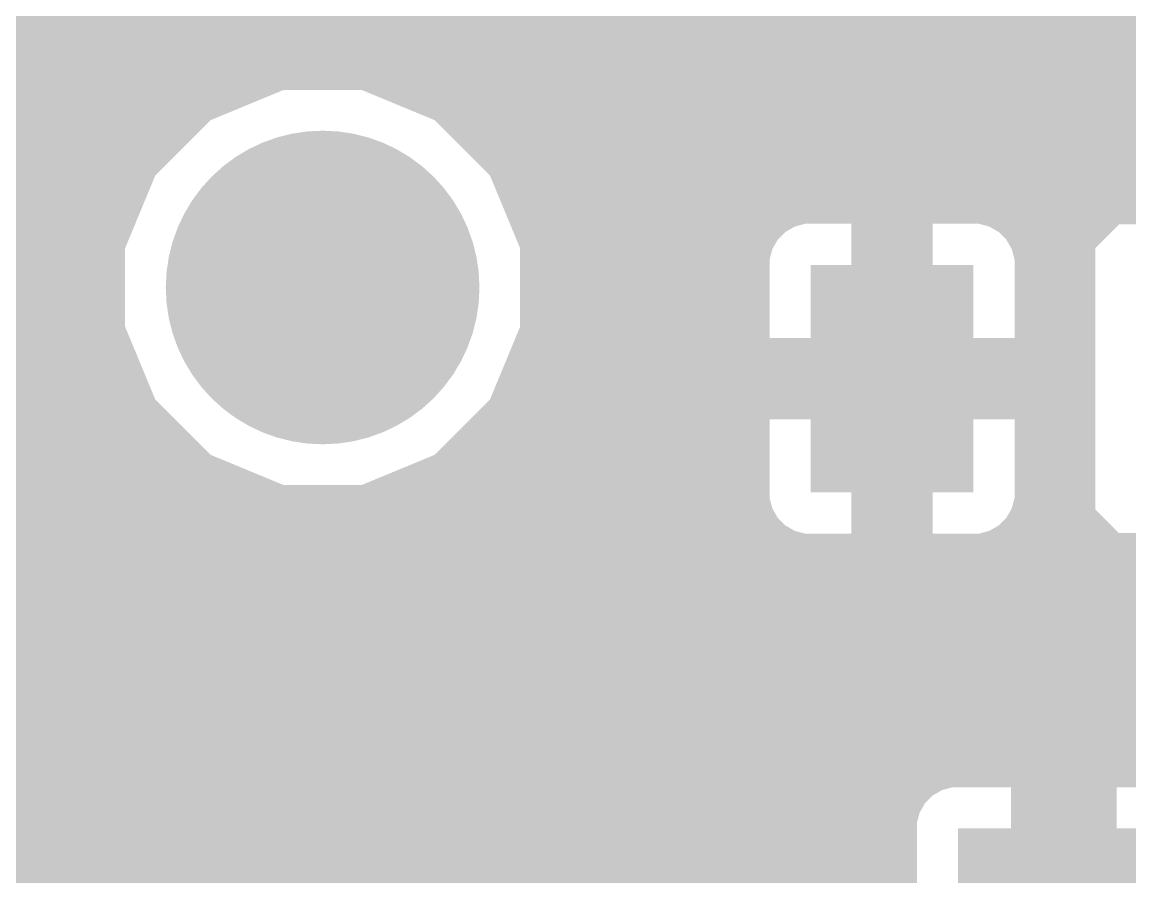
# Model space of a CAD drawing. Extents: x -40.6 to 40.6, y -25.6 to 25.6.
# Drawn here: x -32.53 to -25.71, y -17.72 to -12.46 of the extents above; entities that cross this region are included whole.
import ezdxf

# ---------------------------------------------------------------- set-up
doc = ezdxf.new("R2010")
doc.units = 0
doc.layers.add('16', color=175, linetype='CONTINUOUS')
doc.layers.add('18', color=82, linetype='CONTINUOUS')

# ---------------------------------------------------------------- blocks, each defined once
blk = doc.blocks.new('RECT')
blk.add_solid([(-0.5, -0.5), (0.5, -0.5), (-0.5, 0.5), (0.5, 0.5)])
blk = doc.blocks.new('ROUNDV')
at = {"const_width": 0.5}
blk.add_lwpolyline([(0, -0.25, 1), (0, 0.25, 1), (0, -0.25)], format="xyb", dxfattribs=at)

msp = doc.modelspace()

# ---------------------------------------------------------------- linework, layer by layer
at = {"layer": '16', "const_width": 0.4064}
for points in [[(-40.3519, -12.5984), (-24.258, -12.5984)], [(-30.9623, -12.6786), (-31.4837, -12.8945)], [(-30.3981, -12.6786), (-30.9623, -12.6786)], [(-29.8767, -12.8945), (-30.3981, -12.6786)], [(-31.4837, -12.8945), (-31.8827, -13.2935)], [(-29.4777, -13.2935), (-29.8767, -12.8945)], [(-40.3519, -13.0048), (-31.5939, -13.0048)], [(-29.7665, -13.0048), (-23.8516, -13.0048)], [(-31.8827, -13.2935), (-32.0986, -13.8149)], [(-29.2618, -13.8149), (-29.4777, -13.2935)], [(-40.3519, -13.4112), (-31.9314, -13.4112)], [(-29.429, -13.4112), (-24.1676, -13.4112)], [(-27.8525, -13.5326), (-27.9567, -13.5927)], [(-27.7362, -13.5014), (-27.8525, -13.5326)], [(-27.2228, -13.5014), (-27.7362, -13.5014)], [(-27.2228, -14.6118), (-27.2228, -13.5014)], [(-27.1292, -13.5014), (-27.1292, -14.6118)], [(-26.6158, -13.5014), (-27.1292, -13.5014)], [(-26.4995, -13.5326), (-26.6158, -13.5014)], [(-26.3953, -13.5927), (-26.4995, -13.5326)], [(-25.8637, -13.5054), (-26.1292, -13.7709)], [(-24.4883, -13.5054), (-25.8637, -13.5054)], [(-27.9567, -13.5927), (-28.0419, -13.6779)], [(-26.3101, -13.6779), (-26.3953, -13.5927)], [(-28.0419, -13.6779), (-28.102, -13.7821)], [(-26.25, -13.7821), (-26.3101, -13.6779)], [(-40.3519, -13.8176), (-32.0986, -13.8176)], [(-32.0986, -13.8149), (-32.0986, -14.3791)], [(-29.2618, -14.3791), (-29.2618, -13.8149)], [(-29.2618, -13.8176), (-28.1115, -13.8176)], [(-28.102, -13.7821), (-28.1332, -13.8984)], [(-27.2228, -13.8176), (-27.1292, -13.8176)], [(-26.2188, -13.8984), (-26.25, -13.7821)], [(-26.2405, -13.8176), (-26.1292, -13.8176)], [(-26.1292, -13.7709), (-26.1292, -15.5463)], [(-28.1332, -13.8984), (-28.1332, -14.6118)], [(-26.2188, -14.6118), (-26.2188, -13.8984)], [(-40.3519, -14.224), (-32.0986, -14.224)], [(-29.2618, -14.224), (-28.1332, -14.224)], [(-27.2228, -14.224), (-27.1292, -14.224)], [(-26.2188, -14.224), (-26.1292, -14.224)], [(-32.0986, -14.3791), (-31.8827, -14.9005)], [(-29.4777, -14.9005), (-29.2618, -14.3791)], [(-40.3519, -14.6304), (-31.9945, -14.6304)], [(-29.3659, -14.6304), (-27.2228, -14.6304)], [(-28.1332, -14.6118), (-27.2228, -14.6118)], [(-27.1292, -14.6118), (-27.2228, -14.6118)], [(-27.2228, -14.6118), (-27.2228, -14.7054)], [(-27.1292, -14.7054), (-27.1292, -14.6118)], [(-27.1292, -14.6118), (-26.2188, -14.6118)], [(-27.1292, -14.6304), (-26.1292, -14.6304)], [(-27.2228, -14.7054), (-28.1332, -14.7054)], [(-28.1332, -14.7054), (-28.1332, -15.4188)], [(-27.2228, -15.8158), (-27.2228, -14.7054)], [(-27.2228, -14.7054), (-27.1292, -14.7054)], [(-27.1292, -14.7054), (-27.1292, -15.8158)], [(-26.2188, -14.7054), (-27.1292, -14.7054)], [(-26.2188, -15.4188), (-26.2188, -14.7054)], [(-31.8827, -14.9005), (-31.4837, -15.2995)], [(-29.8767, -15.2995), (-29.4777, -14.9005)], [(-40.3519, -15.0368), (-31.7463, -15.0368)], [(-29.6141, -15.0368), (-28.1332, -15.0368)], [(-27.2228, -15.0368), (-27.1292, -15.0368)], [(-26.2188, -15.0368), (-26.1292, -15.0368)], [(-31.4837, -15.2995), (-30.9623, -15.5154)], [(-30.3981, -15.5154), (-29.8767, -15.2995)], [(-40.3519, -15.4432), (-31.1366, -15.4432)], [(-30.2238, -15.4432), (-28.1267, -15.4432)], [(-28.1332, -15.4188), (-28.102, -15.5351)], [(-27.2228, -15.4432), (-27.1292, -15.4432)], [(-26.25, -15.5351), (-26.2188, -15.4188)], [(-26.2253, -15.4432), (-26.1292, -15.4432)], [(-30.9623, -15.5154), (-30.3981, -15.5154)], [(-28.102, -15.5351), (-28.0419, -15.6393)], [(-26.3101, -15.6393), (-26.25, -15.5351)], [(-26.1292, -15.5463), (-25.8637, -15.8118)], [(-28.0419, -15.6393), (-27.9567, -15.7245)], [(-26.3953, -15.7245), (-26.3101, -15.6393)], [(-27.9567, -15.7245), (-27.8525, -15.7846)], [(-26.4995, -15.7846), (-26.3953, -15.7245)], [(-27.8525, -15.7846), (-27.7362, -15.8158)], [(-26.6158, -15.8158), (-26.4995, -15.7846)], [(-25.8637, -15.8118), (-24.4883, -15.8118)], [(-40.3519, -15.8496), (-23.2882, -15.8496)], [(-27.7362, -15.8158), (-27.2228, -15.8158)], [(-27.1292, -15.8158), (-26.6158, -15.8158)], [(-40.3519, -16.256), (-23.2882, -16.256)], [(-40.3519, -16.6624), (-23.2882, -16.6624)], [(-26.8296, -16.9696), (-26.9459, -17.0008)], [(-26.2412, -16.9696), (-26.8296, -16.9696)], [(-26.2412, -18.055), (-26.2412, -16.9696)], [(-25.4092, -16.9696), (-25.9976, -16.9696)], [(-25.9976, -16.9696), (-25.9976, -18.055)], [(-26.9459, -17.0008), (-27.0501, -17.0609)], [(-40.3519, -17.0688), (-27.058, -17.0688)], [(-27.0501, -17.0609), (-27.1353, -17.1461)], [(-26.2412, -17.0688), (-25.9976, -17.0688)], [(-27.1353, -17.1461), (-27.1954, -17.2503)], [(-27.1954, -17.2503), (-27.2266, -17.3666)], [(-27.2266, -17.3666), (-27.2266, -18.055)], [(-40.3519, -17.4752), (-27.2266, -17.4752)], [(-26.2412, -17.4752), (-25.9976, -17.4752)], [(-40.3519, -17.8816), (-27.2266, -17.8816)], [(-26.2412, -17.8816), (-25.9976, -17.8816)]]:
    msp.add_lwpolyline(points, dxfattribs=at)
at = {"layer": '16', "const_width": 0.2032}
for points in [[(-30.9623, -12.577, 1), (-30.9623, -12.7802)], [(-30.9235, -12.7725, 1), (-31.0012, -12.5847)], [(-30.3592, -12.5847, 1), (-30.4369, -12.7725)], [(-30.3981, -12.7802, 1), (-30.3981, -12.577)], [(-31.5225, -12.8007, 1), (-31.4448, -12.9884)], [(-31.4118, -12.9664, 1), (-31.5555, -12.8227)], [(-29.8049, -12.8227, 1), (-29.9486, -12.9664)], [(-29.9156, -12.9884, 1), (-29.8379, -12.8007)], [(-31.5939, -13.1064, 1), (-31.5939, -12.9032)], [(-29.7665, -12.9032, 1), (-29.7665, -13.1064)], [(-31.9545, -13.2217, 1), (-31.8108, -13.3654)], [(-31.7888, -13.3324, 1), (-31.9765, -13.2547)], [(-29.3839, -13.2547, 1), (-29.5716, -13.3324)], [(-29.5496, -13.3654, 1), (-29.4059, -13.2217)], [(-31.9314, -13.5128, 1), (-31.9314, -13.3096)], [(-29.429, -13.3096, 1), (-29.429, -13.5128)], [(-27.8788, -13.4344, 1), (-27.8262, -13.6307)], [(-27.8017, -13.6205, 1), (-27.9033, -13.4446)], [(-27.7362, -13.3998, 1), (-27.7362, -13.603)], [(-27.7099, -13.5995, 1), (-27.7625, -13.4033)], [(-27.1212, -13.5014, 1), (-27.3244, -13.5014)], [(-27.0276, -13.5014, 1), (-27.2308, -13.5014)], [(-27.1292, -13.3998, 1), (-27.1292, -13.603)], [(-27.2228, -13.603, 1), (-27.2228, -13.3998)], [(-26.5895, -13.4033, 1), (-26.6421, -13.5995)], [(-26.6158, -13.603, 1), (-26.6158, -13.3998)], [(-26.4487, -13.4446, 1), (-26.5503, -13.6205)], [(-26.5258, -13.6307, 1), (-26.4732, -13.4344)], [(-25.8637, -13.4038, 1), (-25.8637, -13.607)], [(-25.7919, -13.5772, 1), (-25.9356, -13.4336)], [(-28.0075, -13.5048, 1), (-27.9059, -13.6807)], [(-27.8849, -13.6646, 1), (-28.0286, -13.5209)], [(-26.3234, -13.5209, 1), (-26.4671, -13.6646)], [(-26.4461, -13.6807, 1), (-26.3445, -13.5048)], [(-27.9539, -13.7287, 1), (-28.1298, -13.6271)], [(-26.2222, -13.6271, 1), (-26.3981, -13.7287)], [(-28.1137, -13.606, 1), (-27.97, -13.7497)], [(-26.382, -13.7497, 1), (-26.2383, -13.606)], [(-31.997, -13.8149, 1), (-32.2002, -13.8149)], [(-32.0986, -13.9192, 1), (-32.0986, -13.716)], [(-29.1602, -13.8149, 1), (-29.3634, -13.8149)], [(-29.2618, -13.716, 1), (-29.2618, -13.9192)], [(-28.19, -13.7313, 1), (-28.0141, -13.8329)], [(-28.0039, -13.8084, 1), (-28.2002, -13.7558)], [(-28.1115, -13.9192, 1), (-28.1115, -13.716)], [(-27.2228, -13.716, 1), (-27.2228, -13.9192)], [(-27.1292, -13.9192, 1), (-27.1292, -13.716)], [(-26.1518, -13.7558, 1), (-26.3481, -13.8084)], [(-26.2405, -13.716, 1), (-26.2405, -13.9192)], [(-26.3379, -13.8329, 1), (-26.162, -13.7313)], [(-26.0276, -13.7709, 1), (-26.2308, -13.7709)], [(-26.201, -13.699, 1), (-26.0574, -13.8427)], [(-26.1292, -13.9192, 1), (-26.1292, -13.716)], [(-32.1925, -13.776, 1), (-32.0047, -13.8537)], [(-29.3557, -13.8537, 1), (-29.1679, -13.776)], [(-28.0316, -13.8984, 1), (-28.2348, -13.8984)], [(-26.1172, -13.8984, 1), (-26.3204, -13.8984)], [(-28.2313, -13.8721, 1), (-28.0351, -13.9247)], [(-26.3169, -13.9247, 1), (-26.1207, -13.8721)], [(-32.0986, -14.3256, 1), (-32.0986, -14.1224)], [(-29.2618, -14.1224, 1), (-29.2618, -14.3256)], [(-28.1332, -14.3256, 1), (-28.1332, -14.1224)], [(-27.2228, -14.1224, 1), (-27.2228, -14.3256)], [(-27.1292, -14.3256, 1), (-27.1292, -14.1224)], [(-26.2188, -14.1224, 1), (-26.2188, -14.3256)], [(-26.1292, -14.3256, 1), (-26.1292, -14.1224)], [(-32.0047, -14.3403, 1), (-32.1925, -14.418)], [(-29.1679, -14.418, 1), (-29.3557, -14.3403)], [(-32.2002, -14.3791, 1), (-31.997, -14.3791)], [(-29.3634, -14.3791, 1), (-29.1602, -14.3791)], [(-31.9945, -14.732, 1), (-31.9945, -14.5288)], [(-29.3659, -14.5288, 1), (-29.3659, -14.732)], [(-28.1332, -14.5102, 1), (-28.1332, -14.7134)], [(-27.2228, -14.5102, 1), (-27.2228, -14.7134)], [(-27.1212, -14.6118, 1), (-27.3244, -14.6118)], [(-27.0276, -14.6118, 1), (-27.2308, -14.6118)], [(-27.1292, -14.5102, 1), (-27.1292, -14.7134)], [(-27.1292, -14.5288, 1), (-27.1292, -14.732)], [(-27.2228, -14.7134, 1), (-27.2228, -14.5102)], [(-27.2228, -14.732, 1), (-27.2228, -14.5288)], [(-27.1292, -14.7134, 1), (-27.1292, -14.5102)], [(-26.2188, -14.7134, 1), (-26.2188, -14.5102)], [(-26.1292, -14.732, 1), (-26.1292, -14.5288)], [(-28.1332, -14.6038, 1), (-28.1332, -14.807)], [(-28.0316, -14.7054, 1), (-28.2348, -14.7054)], [(-28.2348, -14.6118, 1), (-28.0316, -14.6118)], [(-27.1212, -14.7054, 1), (-27.3244, -14.7054)], [(-27.2228, -14.6038, 1), (-27.2228, -14.807)], [(-27.3244, -14.6118, 1), (-27.1212, -14.6118)], [(-27.0276, -14.7054, 1), (-27.2308, -14.7054)], [(-27.1292, -14.6038, 1), (-27.1292, -14.807)], [(-27.2308, -14.6118, 1), (-27.0276, -14.6118)], [(-27.2228, -14.807, 1), (-27.2228, -14.6038)], [(-27.1292, -14.807, 1), (-27.1292, -14.6038)], [(-26.1172, -14.7054, 1), (-26.3204, -14.7054)], [(-26.3204, -14.6118, 1), (-26.1172, -14.6118)], [(-26.2188, -14.807, 1), (-26.2188, -14.6038)], [(-27.3244, -14.7054, 1), (-27.1212, -14.7054)], [(-27.2308, -14.7054, 1), (-27.0276, -14.7054)], [(-31.8108, -14.8286, 1), (-31.9545, -14.9723)], [(-29.4059, -14.9723, 1), (-29.5496, -14.8286)], [(-31.9765, -14.9393, 1), (-31.7888, -14.8616)], [(-29.5716, -14.8616, 1), (-29.3839, -14.9393)], [(-31.7463, -15.1384, 1), (-31.7463, -14.9352)], [(-29.6141, -14.9352, 1), (-29.6141, -15.1384)], [(-28.1332, -15.1384, 1), (-28.1332, -14.9352)], [(-27.2228, -14.9352, 1), (-27.2228, -15.1384)], [(-27.1292, -15.1384, 1), (-27.1292, -14.9352)], [(-26.2188, -14.9352, 1), (-26.2188, -15.1384)], [(-26.1292, -15.1384, 1), (-26.1292, -14.9352)], [(-31.4448, -15.2056, 1), (-31.5225, -15.3933)], [(-31.5555, -15.3713, 1), (-31.4118, -15.2276)], [(-29.9486, -15.2276, 1), (-29.8049, -15.3713)], [(-29.8379, -15.3933, 1), (-29.9156, -15.2056)], [(-31.1366, -15.5448, 1), (-31.1366, -15.3416)], [(-30.2238, -15.3416, 1), (-30.2238, -15.5448)], [(-28.0351, -15.3925, 1), (-28.2313, -15.4451)], [(-28.1267, -15.5448, 1), (-28.1267, -15.3416)], [(-27.2228, -15.3416, 1), (-27.2228, -15.5448)], [(-27.1292, -15.5448, 1), (-27.1292, -15.3416)], [(-26.2253, -15.3416, 1), (-26.2253, -15.5448)], [(-26.1207, -15.4451, 1), (-26.3169, -15.3925)], [(-26.1292, -15.5448, 1), (-26.1292, -15.3416)], [(-30.9623, -15.4138, 1), (-30.9623, -15.617)], [(-31.0012, -15.6093, 1), (-30.9235, -15.4215)], [(-30.4369, -15.4215, 1), (-30.3592, -15.6093)], [(-30.3981, -15.617, 1), (-30.3981, -15.4138)], [(-28.2348, -15.4188, 1), (-28.0316, -15.4188)], [(-28.0141, -15.4843, 1), (-28.19, -15.5859)], [(-26.162, -15.5859, 1), (-26.3379, -15.4843)], [(-26.3204, -15.4188, 1), (-26.1172, -15.4188)], [(-26.0574, -15.4745, 1), (-26.201, -15.6182)], [(-28.2002, -15.5614, 1), (-28.0039, -15.5088)], [(-27.97, -15.5675, 1), (-28.1137, -15.7112)], [(-26.2383, -15.7112, 1), (-26.382, -15.5675)], [(-26.3481, -15.5088, 1), (-26.1518, -15.5614)], [(-26.2308, -15.5463, 1), (-26.0276, -15.5463)], [(-28.1298, -15.6901, 1), (-27.9539, -15.5885)], [(-27.9059, -15.6365, 1), (-28.0075, -15.8124)], [(-26.3445, -15.8124, 1), (-26.4461, -15.6365)], [(-26.3981, -15.5885, 1), (-26.2222, -15.6901)], [(-28.0286, -15.7963, 1), (-27.8849, -15.6526)], [(-27.8262, -15.6865, 1), (-27.8788, -15.8828)], [(-27.9033, -15.8726, 1), (-27.8017, -15.6967)], [(-26.5503, -15.6967, 1), (-26.4487, -15.8726)], [(-26.4732, -15.8828, 1), (-26.5258, -15.6865)], [(-26.4671, -15.6526, 1), (-26.3234, -15.7963)], [(-25.8637, -15.7102, 1), (-25.8637, -15.9134)], [(-27.7362, -15.7142, 1), (-27.7362, -15.9174)], [(-27.7625, -15.9139, 1), (-27.7099, -15.7177)], [(-27.1292, -15.7142, 1), (-27.1292, -15.9174)], [(-27.2228, -15.9174, 1), (-27.2228, -15.7142)], [(-26.6421, -15.7177, 1), (-26.5895, -15.9139)], [(-26.6158, -15.9174, 1), (-26.6158, -15.7142)], [(-25.9356, -15.8836, 1), (-25.7919, -15.74)], [(-27.3244, -15.8158, 1), (-27.1212, -15.8158)], [(-27.2308, -15.8158, 1), (-27.0276, -15.8158)], [(-26.8296, -16.868, 1), (-26.8296, -17.0712)], [(-26.8033, -17.0677, 1), (-26.8559, -16.8715)], [(-26.1396, -16.9696, 1), (-26.3428, -16.9696)], [(-26.2412, -17.0712, 1), (-26.2412, -16.868)], [(-25.9976, -16.868, 1), (-25.9976, -17.0712)], [(-25.896, -16.9696, 1), (-26.0992, -16.9696)], [(-26.9722, -16.9026, 1), (-26.9196, -17.0989)], [(-26.8951, -17.0887, 1), (-26.9967, -16.9128)], [(-27.1009, -16.973, 1), (-26.9993, -17.1489)], [(-26.9783, -17.1328, 1), (-27.122, -16.9891)], [(-27.058, -17.1704, 1), (-27.058, -16.9672)], [(-26.2412, -16.9672, 1), (-26.2412, -17.1704)], [(-25.9976, -17.1704, 1), (-25.9976, -16.9672)], [(-27.2071, -17.0742, 1), (-27.0634, -17.2179)], [(-27.0473, -17.1969, 1), (-27.2232, -17.0953)], [(-27.2834, -17.1995, 1), (-27.1075, -17.3011)], [(-27.0973, -17.2766, 1), (-27.2936, -17.224)], [(-27.125, -17.3666, 1), (-27.3282, -17.3666)], [(-27.3247, -17.3403, 1), (-27.1285, -17.3929)], [(-27.2266, -17.5768, 1), (-27.2266, -17.3736)], [(-26.2412, -17.3736, 1), (-26.2412, -17.5768)], [(-25.9976, -17.5768, 1), (-25.9976, -17.3736)], [(-27.2266, -17.9832, 1), (-27.2266, -17.78)], [(-26.2412, -17.78, 1), (-26.2412, -17.9832)], [(-25.9976, -17.9832, 1), (-25.9976, -17.78)]]:
    msp.add_lwpolyline(points, format="xyb", dxfattribs=at)

# ---------------------------------------------------------------- block references
at = {"layer": '16', "yscale": 1.4}
msp.add_blockref('RECT', (-27.176, -14.6586), dxfattribs=at)
at = {"layer": '16', "xscale": 1.3, "yscale": 1.5}
msp.add_blockref('RECT', (-26.1194, -18.1768), dxfattribs=at)
at = {"layer": '18', "xscale": 1.9304, "yscale": 1.9304}
msp.add_blockref('ROUNDV', (-30.6802, -14.097), dxfattribs=at)

doc.saveas('drawing.dxf')
